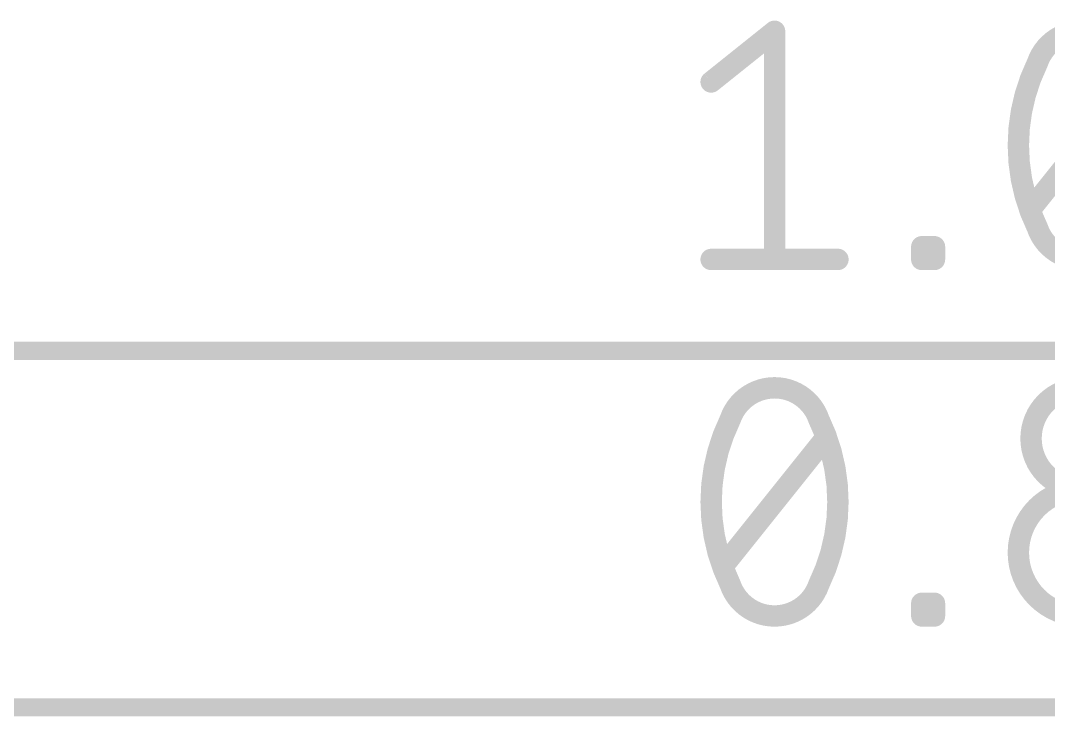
# Model space of a CAD drawing. Extents: x -31.8 to 54.9, y -10.7 to 32.8.
# Drawn here: x 5.38 to 12.7, y 27.88 to 32.83 of the extents above; entities that cross this region are included whole.
import ezdxf

# ---------------------------------------------------------------- set-up
doc = ezdxf.new("R2010")
doc.units = 0
doc.layers.add('47', color=253, linetype='CONTINUOUS')

msp = doc.modelspace()

# ---------------------------------------------------------------- linework, layer by layer
at = {"layer": '47'}
for points, const_width in [([(10.2948, 32.3951), (10.7464, 32.7563)], 0.1524), ([(10.7464, 32.7563), (10.7464, 31.1307)], 0.1524), ([(12.5735, 31.4919), (13.296, 32.3951)], 0.1524), ([(11.7954, 31.1307), (11.7954, 31.221)], 0.1524), ([(11.7954, 31.221), (11.8857, 31.221)], 0.1524), ([(11.8857, 31.221), (11.8857, 31.1307)], 0.1524), ([(10.2948, 31.1307), (11.1979, 31.1307)], 0.1524), ([(11.8857, 31.1307), (11.7954, 31.1307)], 0.1524), ([(0.065, 30.48), (25.335, 30.48)], 0.13), ([(10.3851, 28.9519), (11.1076, 29.8551)], 0.1524), ([(11.7954, 28.5907), (11.7954, 28.681)], 0.1524), ([(11.7954, 28.681), (11.8857, 28.681)], 0.1524), ([(11.8857, 28.681), (11.8857, 28.5907)], 0.1524), ([(11.8857, 28.5907), (11.7954, 28.5907)], 0.1524), ([(2.605, 27.94), (22.795, 27.94)], 0.13)]:
    msp.add_lwpolyline(points, dxfattribs=dict(at, const_width=const_width))
for points, const_width in [([(10.7845, 32.7563, 1), (10.7083, 32.7563)], 0.0762), ([(10.7702, 32.7265, 1), (10.7226, 32.7861)], 0.0762), ([(12.9347, 32.7563, 0.3205), (12.6186, 32.5305)], 0.1524), ([(12.6186, 32.5305, 0.1139), (12.4832, 31.9435)], 0.1524), ([(12.6529, 32.5138, 1), (12.5844, 32.5472)], 0.0762), ([(12.5826, 32.5429, 1), (12.6547, 32.5182)], 0.0762), ([(10.271, 32.4248, 1), (10.3186, 32.3653)], 0.0762), ([(12.4832, 31.9435, 0.1139), (12.6186, 31.3565)], 0.1524), ([(12.5213, 31.9435, 1), (12.4451, 31.9435)], 0.0762), ([(12.4451, 31.9435, 1), (12.5213, 31.9435)], 0.0762), ([(12.5437, 31.5157, 1), (12.6032, 31.4681)], 0.0762), ([(12.6186, 31.3565, 0.3205), (12.9347, 31.1307)], 0.1524), ([(12.6547, 31.3688, 1), (12.5826, 31.3441)], 0.0762), ([(12.5844, 31.3398, 1), (12.6529, 31.3732)], 0.0762), ([(11.8335, 31.221, 1), (11.7573, 31.221)], 0.0762), ([(11.7954, 31.2591, 1), (11.7954, 31.1829)], 0.0762), ([(11.9238, 31.221, 1), (11.8476, 31.221)], 0.0762), ([(11.8857, 31.1829, 1), (11.8857, 31.2591)], 0.0762), ([(10.2948, 31.1688, 1), (10.2948, 31.0926)], 0.0762), ([(11.1979, 31.0926, 1), (11.1979, 31.1688)], 0.0762), ([(11.7954, 31.1688, 1), (11.7954, 31.0926)], 0.0762), ([(11.8857, 31.0926, 1), (11.8857, 31.1688)], 0.0762), ([(10.7083, 31.1307, 1), (10.7845, 31.1307)], 0.0762), ([(11.7573, 31.1307, 1), (11.8335, 31.1307)], 0.0762), ([(11.8476, 31.1307, 1), (11.9238, 31.1307)], 0.0762), ([(10.7464, 30.2163, 0.3205), (10.4303, 29.9905)], 0.1524), ([(11.0625, 29.9905, 0.3205), (10.7464, 30.2163)], 0.1524), ([(10.7464, 30.2544, 1), (10.7464, 30.1782)], 0.0762), ([(10.7464, 30.1782, 1), (10.7464, 30.2544)], 0.0762), ([(13.296, 29.8551, 1), (12.5735, 29.8551)], 0.1524), ([(10.4303, 29.9905, 0.1139), (10.2948, 29.4035)], 0.1524), ([(10.3942, 30.0029, 1), (10.4663, 29.9782)], 0.0762), ([(10.4645, 29.9738, 1), (10.396, 30.0072)], 0.0762), ([(11.0967, 30.0072, 1), (11.0282, 29.9738)], 0.0762), ([(11.1979, 29.4035, 0.1139), (11.0625, 29.9905)], 0.1524), ([(11.0264, 29.9782, 1), (11.0985, 30.0029)], 0.0762), ([(11.1374, 29.8313, 1), (11.0779, 29.8789)], 0.0762), ([(12.5735, 29.8551, 1), (13.296, 29.8551)], 0.1524), ([(12.6116, 29.8551, 1), (12.5354, 29.8551)], 0.0762), ([(12.5354, 29.8551, 1), (12.6116, 29.8551)], 0.0762), ([(13.3863, 29.0423, 1), (12.4832, 29.0423)], 0.1524), ([(10.2948, 29.4035, 0.1139), (10.4303, 28.8165)], 0.1524), ([(10.3329, 29.4035, 1), (10.2567, 29.4035)], 0.0762), ([(10.2567, 29.4035, 1), (10.3329, 29.4035)], 0.0762), ([(11.0625, 28.8165, 0.1139), (11.1979, 29.4035)], 0.1524), ([(11.236, 29.4035, 1), (11.1598, 29.4035)], 0.0762), ([(11.1598, 29.4035, 1), (11.236, 29.4035)], 0.0762), ([(12.4832, 29.0423, 1), (13.3863, 29.0423)], 0.1524), ([(12.5213, 29.0423, 1), (12.4451, 29.0423)], 0.0762), ([(12.4451, 29.0423, 1), (12.5213, 29.0423)], 0.0762), ([(10.3554, 28.9757, 1), (10.4149, 28.9281)], 0.0762), ([(10.4663, 28.8288, 1), (10.3942, 28.8041)], 0.0762), ([(10.4303, 28.8165, 0.3205), (10.7464, 28.5907)], 0.1524), ([(10.396, 28.7998, 1), (10.4645, 28.8332)], 0.0762), ([(10.7464, 28.5907, 0.3205), (11.0625, 28.8165)], 0.1524), ([(11.0282, 28.8332, 1), (11.0967, 28.7998)], 0.0762), ([(11.0985, 28.8041, 1), (11.0264, 28.8288)], 0.0762), ([(11.8335, 28.681, 1), (11.7573, 28.681)], 0.0762), ([(11.7954, 28.7191, 1), (11.7954, 28.6429)], 0.0762), ([(11.9238, 28.681, 1), (11.8476, 28.681)], 0.0762), ([(11.8857, 28.6429, 1), (11.8857, 28.7191)], 0.0762), ([(10.7464, 28.6288, 1), (10.7464, 28.5526)], 0.0762), ([(10.7464, 28.5526, 1), (10.7464, 28.6288)], 0.0762), ([(11.7954, 28.6288, 1), (11.7954, 28.5526)], 0.0762), ([(11.7573, 28.5907, 1), (11.8335, 28.5907)], 0.0762), ([(11.8476, 28.5907, 1), (11.9238, 28.5907)], 0.0762), ([(11.8857, 28.5526, 1), (11.8857, 28.6288)], 0.0762)]:
    msp.add_lwpolyline(points, format="xyb", dxfattribs=dict(at, const_width=const_width))

doc.saveas('drawing.dxf')
